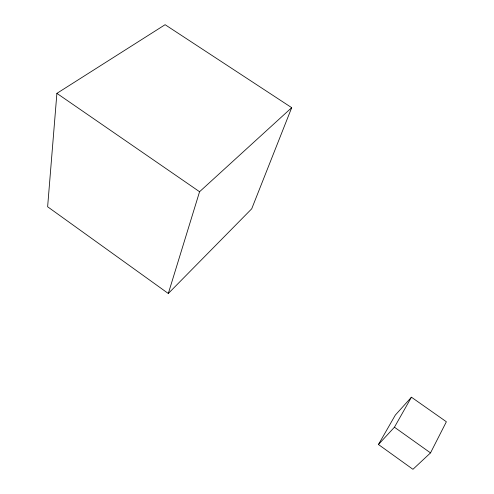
<?xml version="1.0" encoding="UTF-8"?>
<svg xmlns="http://www.w3.org/2000/svg" width="494" height="494" viewBox="0 0 494 494"><rect width="100%" height="100%" fill="white"/><g stroke="black" fill="none" stroke-linecap="round" stroke-linejoin="round"><path stroke-width="0.74" d="M56.896 93.36L47.628 206.764L168.306 293.492L251.718 208.795L291.701 107.667L165.107 24.7L56.896 93.36L199.57 191.721L168.306 293.492M430.515 452.899L446.372 421.759L411.44 397.207L395.33 415.084L378.447 444.507L412.947 469.3L430.515 452.899L394.44 427.205L378.447 444.507M394.44 427.205L411.44 397.207M199.57 191.721L291.701 107.667"/></g></svg>
